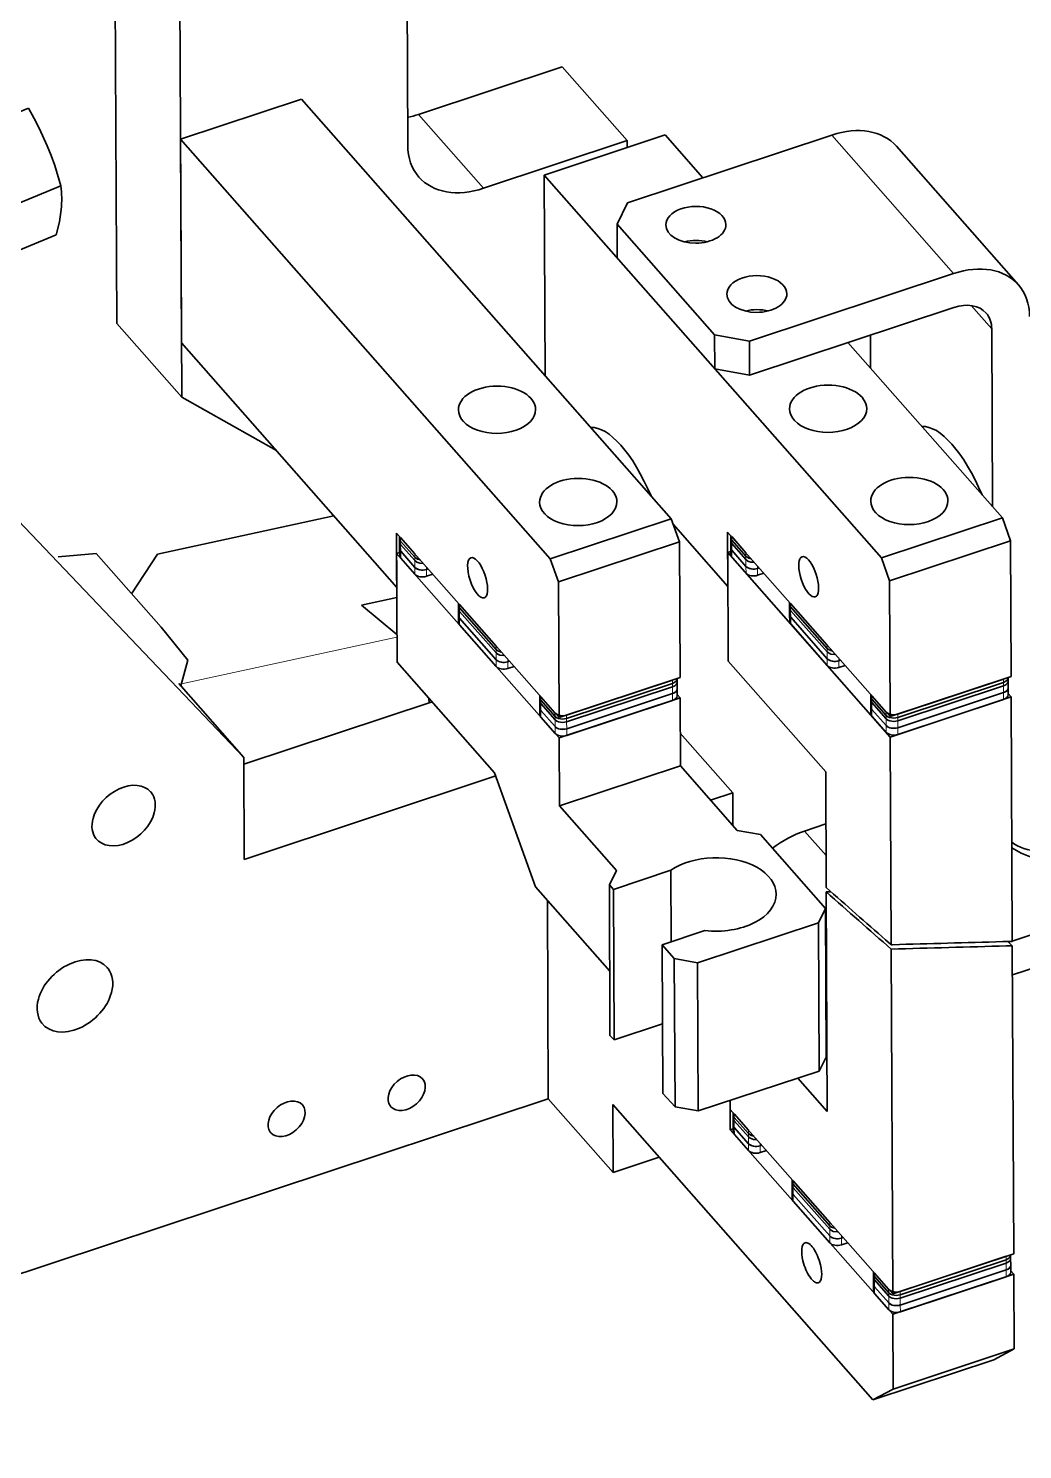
# Model space of a CAD drawing. Header units: millimetres. Extents: x -30157 to 38882, y -29543 to -7215.
# Drawn here: x -28946.09 to -28917.13, y -29416.62 to -29375.24 of the extents above; entities that cross this region are included whole.
import ezdxf

# ---------------------------------------------------------------- set-up
doc = ezdxf.new("R2010")
doc.units = ezdxf.units.MM
doc.header["$LTSCALE"] = 0.5

msp = doc.modelspace()

# ---------------------------------------------------------------- linework, layer by layer
at = {"color": 7, "lineweight": 35}
for p, q in [((-28935.191, -29344.033), (-28935.038, -29378.645)), ((-28941.771, -29352.156), (-28941.622, -29385.977)), ((-28943.516, -29383.827), (-28943.652, -29352.78)), ((-28938.132, -29377.294), (-28927.363, -29389.521)), ((-28941.655, -29378.461), (-28930.886, -29390.689)), ((-28941.655, -29378.461), (-28941.629, -29384.395)), ((-28922.688, -29378.344), (-28928.633, -29380.315)), ((-28917.252, -29382.701), (-28920.803, -29378.67)), ((-28931.065, -29379.507), (-28921.243, -29390.659)), ((-28931.039, -29385.347), (-28931.065, -29379.507)), ((-28919.137, -29382.375), (-28925.083, -29384.346)), ((-28919.133, -29383.364), (-28925.079, -29385.334)), ((-28918.005, -29389.167), (-28918.028, -29383.988)), ((-28941.629, -29384.395), (-28935.357, -29391.516)), ((-28922.216, -29384.386), (-28917.719, -29389.491)), ((-28939.812, -29396.469), (-28946.774, -29389.158)), ((-28942.325, -29390.548), (-28937.191, -29389.434)), ((-28930.63, -29395.309), (-28935.364, -29389.934)), ((-28920.987, -29395.279), (-28925.72, -29389.905)), ((-28935.361, -29390.527), (-28930.628, -29395.902)), ((-28925.718, -29390.498), (-28920.984, -29395.873)), ((-28934.331, -29394.846), (-28939.811, -29396.663)), ((-28917.46, -29394.705), (-28917.429, -29401.825)), ((-28920.984, -29395.873), (-28920.957, -29401.923)), ((-28932.474, -29397.008), (-28939.799, -29399.436)), ((-28911.782, -29399.942), (-28917.429, -29401.814)), ((-28930.972, -29400.628), (-28930.946, -29406.406)), ((-28922.82, -29406.777), (-28922.848, -29400.386)), ((-28911.778, -29400.931), (-28917.425, -29402.803)), ((-28920.912, -29412.092), (-28920.957, -29402.049)), ((-28917.389, -29410.924), (-28917.429, -29401.951)), ((-28961.776, -29416.624), (-28930.946, -29406.406)), ((-28921.488, -29415.177), (-28929.062, -29406.578)), ((-28925.646, -29406.717), (-28920.912, -29412.092)), ((-28925.644, -29407.31), (-28920.91, -29412.684))]:
    msp.add_line(p, q, dxfattribs=at)
at = {"color": 7, "lineweight": 35, "ltscale": 0.440791}
for p, q in [((-28934.721, -29377.743), (-28930.537, -29376.356)), ((-28932.827, -29379.893), (-28928.643, -29378.506))]:
    msp.add_line(p, q, dxfattribs=at)
at = {"color": 7, "lineweight": 35, "ltscale": 0.286477}
msp.add_line((-28928.643, -29378.506), (-28930.537, -29376.356), dxfattribs=at)
at = {"color": 7, "lineweight": 35, "ltscale": 0.371196}
for p, q in [((-28941.655, -29378.461), (-28938.132, -29377.294)), ((-28921.004, -29391.324), (-28917.481, -29390.156)), ((-28930.63, -29395.309), (-28927.107, -29394.141))]:
    msp.add_line(p, q, dxfattribs=at)
at = {"color": 7, "lineweight": 35, "ltscale": 0.196626}
for p, q in [((-28947.906, -29378.306), (-28946.087, -29377.56)), ((-28947.094, -29381.999), (-28945.275, -29381.253))]:
    msp.add_line(p, q, dxfattribs=at)
at = {"color": 7, "lineweight": 13, "ltscale": 0.286477}
msp.add_line((-28932.827, -29379.893), (-28934.721, -29377.743), dxfattribs=at)
at = {"color": 7, "lineweight": 35, "ltscale": 0.371193}
for p, q in [((-28931.065, -29379.507), (-28927.541, -29378.339)), ((-28930.886, -29390.689), (-28927.363, -29389.521)), ((-28921.243, -29390.659), (-28917.719, -29389.491)), ((-28930.648, -29391.353), (-28927.124, -29390.185)), ((-28920.987, -29395.279), (-28917.463, -29394.111)), ((-28927.104, -29394.734), (-28930.628, -29395.902)), ((-28917.46, -29394.705), (-28920.984, -29395.873)), ((-28927.096, -29396.712), (-28930.619, -29397.88)), ((-28923.072, -29401.28), (-28926.595, -29402.448)), ((-28920.912, -29412.092), (-28917.389, -29410.924)), ((-28917.386, -29411.517), (-28920.91, -29412.684)), ((-28920.9, -29414.86), (-28917.377, -29413.692))]:
    msp.add_line(p, q, dxfattribs=at)
at = {"color": 7, "lineweight": 35, "ltscale": 0.019773}
msp.add_line((-28928.643, -29378.506), (-28928.642, -29378.704), dxfattribs=at)
at = {"color": 7, "lineweight": 35, "ltscale": 0.166433}
msp.add_line((-28927.541, -29378.339), (-28926.441, -29379.588), dxfattribs=at)
at = {"color": 7, "lineweight": 13}
for p, q in [((-28919.137, -29382.375), (-28922.688, -29378.344)), ((-28935.351, -29392.963), (-28941.63, -29394.326))]:
    msp.add_line(p, q, dxfattribs=at)
at = {"color": 7, "lineweight": 35, "ltscale": 0.196623}
msp.add_line((-28946.959, -29380.57), (-28945.14, -29379.824), dxfattribs=at)
at = {"color": 7, "lineweight": 35, "ltscale": 0.069306}
msp.add_line((-28928.939, -29380.937), (-28928.633, -29380.315), dxfattribs=at)
at = {"color": 7, "lineweight": 35, "ltscale": 0.098893}
for p, q in [((-28928.939, -29380.937), (-28928.935, -29381.926)), ((-28926.099, -29384.161), (-28926.094, -29385.15)), ((-28925.083, -29384.346), (-28925.079, -29385.334))]:
    msp.add_line(p, q, dxfattribs=at)
at = {"color": 7, "lineweight": 35, "ltscale": 0.429722}
msp.add_line((-28926.099, -29384.161), (-28928.939, -29380.937), dxfattribs=at)
at = {"color": 7, "lineweight": 35, "ltscale": 0.42972}
msp.add_line((-28926.094, -29385.15), (-28928.935, -29381.926), dxfattribs=at)
at = {"color": 7, "lineweight": 13, "ltscale": 0.090776}
msp.add_line((-28918.028, -29383.988), (-28918.628, -29383.307), dxfattribs=at)
at = {"color": 7, "lineweight": 35, "ltscale": 0.286479}
for p, q in [((-28941.622, -29385.977), (-28943.516, -29383.827)), ((-28929.053, -29408.555), (-28930.946, -29406.406))]:
    msp.add_line(p, q, dxfattribs=at)
at = {"color": 7, "lineweight": 35, "ltscale": 0.103221}
msp.add_line((-28926.099, -29384.161), (-28925.083, -29384.346), dxfattribs=at)
at = {"color": 7, "lineweight": 35, "ltscale": 0.096821}
msp.add_line((-28921.555, -29385.136), (-28921.559, -29384.168), dxfattribs=at)
at = {"color": 7, "lineweight": 35, "ltscale": 0.103224}
msp.add_line((-28926.094, -29385.15), (-28925.079, -29385.334), dxfattribs=at)
at = {"color": 7, "lineweight": 35, "ltscale": 0.316648}
msp.add_line((-28938.865, -29387.534), (-28941.622, -29385.977), dxfattribs=at)
at = {"color": 7, "lineweight": 35, "ltscale": 0.070579}
for p, q in [((-28927.363, -29389.521), (-28927.124, -29390.185)), ((-28930.648, -29391.353), (-28930.886, -29390.689)), ((-28921.243, -29390.659), (-28921.004, -29391.324))]:
    msp.add_line(p, q, dxfattribs=at)
at = {"color": 7, "lineweight": 35, "ltscale": 0.240992}
msp.add_line((-28925.713, -29391.487), (-28927.306, -29389.678), dxfattribs=at)
at = {"color": 7, "lineweight": 35, "ltscale": 0.07058}
msp.add_line((-28917.719, -29389.491), (-28917.481, -29390.156), dxfattribs=at)
at = {"color": 7, "lineweight": 35, "ltscale": 0.158229}
for p, q in [((-28935.357, -29391.516), (-28935.364, -29389.934)), ((-28925.713, -29391.487), (-28925.72, -29389.905))]:
    msp.add_line(p, q, dxfattribs=at)
at = {"color": 7, "lineweight": 35, "ltscale": 0.006055}
for p, q in [((-28935.275, -29390.095), (-28935.275, -29390.035)), ((-28933.559, -29392.044), (-28933.559, -29391.983)), ((-28931.192, -29394.731), (-28931.192, -29394.67))]:
    msp.add_line(p, q, dxfattribs=at)
at = {"color": 7, "lineweight": 35, "ltscale": 0.009888}
for p, q in [((-28935.274, -29390.194), (-28935.275, -29390.095)), ((-28925.631, -29390.165), (-28925.631, -29390.066)), ((-28933.559, -29392.142), (-28933.559, -29392.044)), ((-28923.915, -29392.113), (-28923.915, -29392.014)), ((-28927.195, -29394.276), (-28927.195, -29394.177)), ((-28931.192, -29394.83), (-28931.192, -29394.731)), ((-28921.548, -29394.801), (-28921.548, -29394.702)), ((-28917.477, -29411.059), (-28917.477, -29410.96))]:
    msp.add_line(p, q, dxfattribs=at)
at = {"color": 7, "lineweight": 35, "ltscale": 0.019779}
for p, q in [((-28935.274, -29390.392), (-28935.274, -29390.194)), ((-28925.63, -29390.363), (-28925.631, -29390.165)), ((-28935.273, -29390.59), (-28935.274, -29390.392)), ((-28925.629, -29390.561), (-28925.63, -29390.363)), ((-28933.558, -29392.34), (-28933.559, -29392.142)), ((-28933.557, -29392.538), (-28933.558, -29392.34)), ((-28923.914, -29392.311), (-28923.915, -29392.113)), ((-28923.913, -29392.509), (-28923.914, -29392.311)), ((-28927.194, -29394.474), (-28927.195, -29394.276)), ((-28917.55, -29394.445), (-28917.551, -29394.247)), ((-28917.549, -29394.642), (-28917.55, -29394.445)), ((-28931.191, -29395.028), (-28931.192, -29394.83)), ((-28927.193, -29394.672), (-28927.194, -29394.474)), ((-28921.547, -29394.998), (-28921.548, -29394.801)), ((-28931.19, -29395.225), (-28931.191, -29395.028)), ((-28921.546, -29395.196), (-28921.547, -29394.998)), ((-28925.556, -29407.174), (-28925.557, -29406.977)), ((-28925.555, -29407.372), (-28925.556, -29407.174)), ((-28923.84, -29409.123), (-28923.841, -29408.925)), ((-28923.839, -29409.32), (-28923.84, -29409.123)), ((-28917.476, -29411.256), (-28917.477, -29411.059)), ((-28917.475, -29411.454), (-28917.476, -29411.256)), ((-28921.473, -29411.81), (-28921.474, -29411.612)), ((-28921.472, -29412.008), (-28921.473, -29411.81))]:
    msp.add_line(p, q, dxfattribs=at)
at = {"color": 7, "lineweight": 35, "ltscale": 0.062666}
for p, q in [((-28935.246, -29390.068), (-28934.831, -29390.539)), ((-28934.831, -29390.638), (-28935.245, -29390.167)), ((-28934.831, -29390.638), (-28935.245, -29390.167)), ((-28925.187, -29390.707), (-28925.601, -29390.237)), ((-28925.187, -29390.707), (-28925.601, -29390.237)), ((-28935.244, -29390.464), (-28934.83, -29390.934)), ((-28934.83, -29390.934), (-28935.244, -29390.464)), ((-28935.243, -29390.662), (-28934.829, -29391.132)), ((-28925.599, -29390.632), (-28925.185, -29391.103)), ((-28930.748, -29395.273), (-28931.162, -29394.803)), ((-28930.748, -29395.273), (-28931.162, -29394.803)), ((-28921.519, -29394.675), (-28921.105, -29395.145)), ((-28930.748, -29395.372), (-28931.162, -29394.902)), ((-28930.748, -29395.372), (-28931.162, -29394.902)), ((-28921.517, -29395.07), (-28921.103, -29395.541)), ((-28921.103, -29395.541), (-28921.517, -29395.07)), ((-28931.16, -29395.297), (-28930.746, -29395.768)), ((-28925.113, -29407.519), (-28925.527, -29407.048)), ((-28925.113, -29407.519), (-28925.527, -29407.048)), ((-28925.525, -29407.444), (-28925.111, -29407.914)), ((-28921.445, -29411.486), (-28921.031, -29411.957)), ((-28921.03, -29412.056), (-28921.445, -29411.585)), ((-28921.03, -29412.056), (-28921.445, -29411.585)), ((-28921.443, -29411.882), (-28921.029, -29412.352)), ((-28921.029, -29412.352), (-28921.443, -29411.882))]:
    msp.add_line(p, q, dxfattribs=at)
at = {"color": 7, "lineweight": 13, "ltscale": 0.009888}
for p, q in [((-28935.245, -29390.167), (-28935.246, -29390.068)), ((-28925.601, -29390.138), (-28925.602, -29390.039)), ((-28934.831, -29390.638), (-28934.831, -29390.539)), ((-28925.187, -29390.707), (-28925.187, -29390.608)), ((-28933.529, -29392.116), (-28933.53, -29392.017)), ((-28923.885, -29392.086), (-28923.886, -29391.987)), ((-28922.82, -29393.296), (-28922.821, -29393.197)), ((-28932.464, -29393.325), (-28932.465, -29393.226)), ((-28927.326, -29394.412), (-28927.327, -29394.313)), ((-28917.682, -29394.382), (-28917.683, -29394.283)), ((-28931.162, -29394.803), (-28931.163, -29394.704)), ((-28921.519, -29394.774), (-28921.519, -29394.675)), ((-28930.748, -29395.273), (-28930.749, -29395.174)), ((-28921.104, -29395.244), (-28921.105, -29395.145)), ((-28930.409, -29395.433), (-28930.41, -29395.335)), ((-28920.765, -29395.404), (-28920.766, -29395.305)), ((-28925.527, -29407.048), (-28925.527, -29406.95)), ((-28925.113, -29407.42), (-28925.114, -29407.321)), ((-28925.113, -29407.519), (-28925.113, -29407.42)), ((-28923.811, -29408.997), (-28923.811, -29408.898)), ((-28922.746, -29410.206), (-28922.746, -29410.107)), ((-28917.608, -29411.194), (-28917.609, -29411.095)), ((-28921.444, -29411.684), (-28921.445, -29411.585)), ((-28921.03, -29412.154), (-28921.03, -29412.056)), ((-28920.691, -29412.216), (-28920.692, -29412.117))]:
    msp.add_line(p, q, dxfattribs=at)
at = {"color": 7, "lineweight": 13, "ltscale": 0.009891}
for p, q in [((-28935.245, -29390.266), (-28935.245, -29390.167)), ((-28925.601, -29390.237), (-28925.601, -29390.138)), ((-28934.831, -29390.736), (-28934.831, -29390.638)), ((-28925.187, -29390.608), (-28925.188, -29390.509)), ((-28933.529, -29392.214), (-28933.529, -29392.116)), ((-28923.885, -29392.185), (-28923.885, -29392.086)), ((-28932.464, -29393.424), (-28932.464, -29393.325)), ((-28922.82, -29393.394), (-28922.82, -29393.296)), ((-28927.327, -29394.313), (-28927.327, -29394.214)), ((-28917.683, -29394.283), (-28917.683, -29394.185)), ((-28931.162, -29394.902), (-28931.162, -29394.803)), ((-28921.518, -29394.873), (-28921.519, -29394.774)), ((-28930.41, -29395.335), (-28930.41, -29395.236)), ((-28921.104, -29395.343), (-28921.104, -29395.244)), ((-28920.766, -29395.305), (-28920.766, -29395.206)), ((-28930.748, -29395.372), (-28930.748, -29395.273)), ((-28925.527, -29406.95), (-28925.528, -29406.851)), ((-28923.811, -29408.898), (-28923.812, -29408.799)), ((-28922.746, -29410.107), (-28922.747, -29410.008)), ((-28917.609, -29411.095), (-28917.609, -29410.996)), ((-28921.445, -29411.585), (-28921.445, -29411.486)), ((-28921.03, -29412.056), (-28921.031, -29411.957)), ((-28920.692, -29412.117), (-28920.692, -29412.018))]:
    msp.add_line(p, q, dxfattribs=at)
at = {"color": 7, "lineweight": 13, "ltscale": 0.019779}
for p, q in [((-28935.244, -29390.464), (-28935.245, -29390.266)), ((-28925.6, -29390.435), (-28925.601, -29390.237)), ((-28935.243, -29390.662), (-28935.244, -29390.464)), ((-28925.599, -29390.632), (-28925.6, -29390.435)), ((-28925.186, -29390.905), (-28925.187, -29390.707)), ((-28934.83, -29390.934), (-28934.831, -29390.736)), ((-28934.829, -29391.132), (-28934.83, -29390.934)), ((-28934.49, -29391.193), (-28934.491, -29390.996)), ((-28925.185, -29391.103), (-28925.186, -29390.905)), ((-28924.847, -29391.164), (-28924.847, -29390.966)), ((-28933.528, -29392.412), (-28933.529, -29392.214)), ((-28923.884, -29392.383), (-28923.885, -29392.185)), ((-28933.527, -29392.61), (-28933.528, -29392.412)), ((-28923.883, -29392.581), (-28923.884, -29392.383)), ((-28932.463, -29393.622), (-28932.464, -29393.424)), ((-28922.819, -29393.592), (-28922.82, -29393.394)), ((-28922.818, -29393.79), (-28922.819, -29393.592)), ((-28932.462, -29393.819), (-28932.463, -29393.622)), ((-28932.123, -29393.881), (-28932.124, -29393.683)), ((-28922.48, -29393.851), (-28922.481, -29393.654)), ((-28927.325, -29394.609), (-28927.326, -29394.412)), ((-28917.682, -29394.58), (-28917.682, -29394.382)), ((-28927.325, -29394.807), (-28927.325, -29394.609)), ((-28917.681, -29394.778), (-28917.682, -29394.58)), ((-28931.161, -29395.1), (-28931.162, -29394.902)), ((-28931.16, -29395.297), (-28931.161, -29395.1)), ((-28921.517, -29395.07), (-28921.518, -29394.873)), ((-28921.516, -29395.268), (-28921.517, -29395.07)), ((-28930.747, -29395.57), (-28930.748, -29395.372)), ((-28930.746, -29395.768), (-28930.747, -29395.57)), ((-28930.408, -29395.631), (-28930.409, -29395.433)), ((-28930.408, -29395.829), (-28930.408, -29395.631)), ((-28921.103, -29395.541), (-28921.104, -29395.343)), ((-28921.102, -29395.738), (-28921.103, -29395.541)), ((-28920.765, -29395.602), (-28920.765, -29395.404)), ((-28920.764, -29395.8), (-28920.765, -29395.602)), ((-28925.526, -29407.246), (-28925.527, -29407.048)), ((-28925.525, -29407.444), (-28925.526, -29407.246)), ((-28925.112, -29407.717), (-28925.113, -29407.519)), ((-28925.111, -29407.914), (-28925.112, -29407.717)), ((-28924.772, -29407.976), (-28924.773, -29407.778)), ((-28923.81, -29409.195), (-28923.811, -29408.997)), ((-28923.809, -29409.392), (-28923.81, -29409.195)), ((-28922.745, -29410.404), (-28922.746, -29410.206)), ((-28922.744, -29410.602), (-28922.745, -29410.404)), ((-28922.406, -29410.663), (-28922.407, -29410.465)), ((-28917.608, -29411.392), (-28917.608, -29411.194)), ((-28917.607, -29411.589), (-28917.608, -29411.392)), ((-28921.443, -29411.882), (-28921.444, -29411.684)), ((-28921.442, -29412.08), (-28921.443, -29411.882)), ((-28921.029, -29412.352), (-28921.03, -29412.154)), ((-28920.691, -29412.414), (-28920.691, -29412.216)), ((-28921.028, -29412.55), (-28921.029, -29412.352)), ((-28920.69, -29412.611), (-28920.691, -29412.414))]:
    msp.add_line(p, q, dxfattribs=at)
at = {"color": 7, "lineweight": 35, "ltscale": 0.062668}
for p, q in [((-28934.831, -29390.736), (-28935.245, -29390.266)), ((-28934.831, -29390.736), (-28935.245, -29390.266)), ((-28925.602, -29390.039), (-28925.188, -29390.509)), ((-28925.6, -29390.435), (-28925.186, -29390.905)), ((-28925.186, -29390.905), (-28925.6, -29390.435)), ((-28931.163, -29394.704), (-28930.749, -29395.174)), ((-28921.104, -29395.244), (-28921.519, -29394.774)), ((-28921.104, -29395.244), (-28921.519, -29394.774)), ((-28931.161, -29395.1), (-28930.747, -29395.57)), ((-28930.747, -29395.57), (-28931.161, -29395.1)), ((-28921.104, -29395.343), (-28921.518, -29394.873)), ((-28921.104, -29395.343), (-28921.518, -29394.873)), ((-28921.516, -29395.268), (-28921.102, -29395.738)), ((-28925.113, -29407.42), (-28925.527, -29406.95)), ((-28925.113, -29407.42), (-28925.527, -29406.95)), ((-28925.526, -29407.246), (-28925.112, -29407.717)), ((-28925.112, -29407.717), (-28925.526, -29407.246)), ((-28921.03, -29412.154), (-28921.444, -29411.684)), ((-28921.03, -29412.154), (-28921.444, -29411.684)), ((-28921.442, -29412.08), (-28921.028, -29412.55))]:
    msp.add_line(p, q, dxfattribs=at)
at = {"color": 7, "lineweight": 35, "ltscale": 0.39557}
for p, q in [((-28927.124, -29390.185), (-28927.107, -29394.141)), ((-28917.481, -29390.156), (-28917.463, -29394.111)), ((-28930.648, -29391.353), (-28930.63, -29395.309)), ((-28921.004, -29391.324), (-28920.987, -29395.279))]:
    msp.add_line(p, q, dxfattribs=at)
at = {"color": 7, "lineweight": 35, "ltscale": 0.006049}
for p, q in [((-28925.631, -29390.066), (-28925.631, -29390.006)), ((-28923.915, -29392.014), (-28923.915, -29391.954)), ((-28921.548, -29394.702), (-28921.549, -29394.641)), ((-28923.841, -29408.826), (-28923.841, -29408.765)), ((-28921.474, -29411.513), (-28921.475, -29411.453))]:
    msp.add_line(p, q, dxfattribs=at)
at = {"color": 7, "lineweight": 35, "ltscale": 0.062669}
for p, q in [((-28925.187, -29390.608), (-28925.601, -29390.138)), ((-28925.187, -29390.608), (-28925.601, -29390.138)), ((-28925.528, -29406.851), (-28925.114, -29407.321))]:
    msp.add_line(p, q, dxfattribs=at)
at = {"color": 7, "lineweight": 35, "ltscale": 0.11111}
msp.add_line((-28944.116, -29390.527), (-28945.223, -29390.625), dxfattribs=at)
at = {"color": 7, "lineweight": 35, "ltscale": 0.286534}
msp.add_line((-28942.223, -29392.678), (-28944.116, -29390.527), dxfattribs=at)
at = {"color": 7, "lineweight": 35, "ltscale": 0.137864}
msp.add_line((-28942.325, -29390.548), (-28943.085, -29391.699), dxfattribs=at)
at = {"color": 7, "lineweight": 35, "ltscale": 0.009282}
msp.add_line((-28935.273, -29390.498), (-28935.361, -29390.527), dxfattribs=at)
at = {"color": 7, "lineweight": 35, "ltscale": 0.316458}
for p, q in [((-28935.347, -29393.692), (-28935.361, -29390.527)), ((-28925.704, -29393.663), (-28925.718, -29390.498))]:
    msp.add_line(p, q, dxfattribs=at)
at = {"color": 7, "lineweight": 35, "ltscale": 0.009288}
msp.add_line((-28925.629, -29390.469), (-28925.718, -29390.498), dxfattribs=at)
at = {"color": 7, "lineweight": 13, "ltscale": 0.007092}
for p, q in [((-28934.491, -29390.996), (-28934.491, -29390.925)), ((-28924.847, -29390.966), (-28924.848, -29390.895)), ((-28932.124, -29393.683), (-28932.125, -29393.612)), ((-28922.481, -29393.654), (-28922.481, -29393.583)), ((-28924.773, -29407.778), (-28924.774, -29407.707)), ((-28922.407, -29410.465), (-28922.407, -29410.394))]:
    msp.add_line(p, q, dxfattribs=at)
at = {"color": 7, "lineweight": 35, "ltscale": 0.005067}
for p, q in [((-28934.491, -29390.996), (-28934.443, -29390.98)), ((-28934.443, -29390.98), (-28934.491, -29390.996)), ((-28924.847, -29390.966), (-28924.799, -29390.95)), ((-28924.799, -29390.95), (-28924.847, -29390.966)), ((-28932.124, -29393.683), (-28932.076, -29393.667)), ((-28932.076, -29393.667), (-28932.124, -29393.683)), ((-28922.481, -29393.654), (-28922.432, -29393.638)), ((-28922.432, -29393.638), (-28922.481, -29393.654)), ((-28922.407, -29410.465), (-28922.358, -29410.449)), ((-28922.358, -29410.449), (-28922.407, -29410.465))]:
    msp.add_line(p, q, dxfattribs=at)
at = {"color": 7, "lineweight": 35, "ltscale": 0.019201}
msp.add_line((-28934.49, -29391.193), (-28934.308, -29391.133), dxfattribs=at)
at = {"color": 7, "lineweight": 35, "ltscale": 0.019203}
for p, q in [((-28924.847, -29391.164), (-28924.664, -29391.104)), ((-28922.406, -29410.663), (-28922.223, -29410.603))]:
    msp.add_line(p, q, dxfattribs=at)
at = {"color": 7, "lineweight": 35, "ltscale": 0.105012}
msp.add_line((-28936.382, -29392.036), (-28935.356, -29391.814), dxfattribs=at)
at = {"color": 7, "lineweight": 35, "ltscale": 0.133678}
msp.add_line((-28936.382, -29392.036), (-28935.351, -29392.887), dxfattribs=at)
at = {"color": 7, "lineweight": 35, "ltscale": 0.161144}
for p, q in [((-28933.53, -29392.017), (-28932.465, -29393.226)), ((-28932.464, -29393.325), (-28933.529, -29392.116)), ((-28932.464, -29393.325), (-28933.529, -29392.116)), ((-28932.464, -29393.424), (-28933.529, -29392.214)), ((-28932.464, -29393.424), (-28933.529, -29392.214)), ((-28923.886, -29391.987), (-28922.821, -29393.197)), ((-28922.82, -29393.296), (-28923.885, -29392.086)), ((-28922.82, -29393.296), (-28923.885, -29392.086)), ((-28933.528, -29392.412), (-28932.463, -29393.622)), ((-28932.463, -29393.622), (-28933.528, -29392.412)), ((-28933.527, -29392.61), (-28932.462, -29393.819)), ((-28923.884, -29392.383), (-28922.819, -29393.592)), ((-28922.819, -29393.592), (-28923.884, -29392.383)), ((-28922.746, -29410.107), (-28923.811, -29408.898)), ((-28922.746, -29410.107), (-28923.811, -29408.898)), ((-28922.746, -29410.206), (-28923.811, -29408.997)), ((-28922.746, -29410.206), (-28923.811, -29408.997)), ((-28923.81, -29409.195), (-28922.745, -29410.404)), ((-28922.745, -29410.404), (-28923.81, -29409.195)), ((-28923.809, -29409.392), (-28922.744, -29410.602))]:
    msp.add_line(p, q, dxfattribs=at)
at = {"color": 7, "lineweight": 35, "ltscale": 0.161146}
for p, q in [((-28922.82, -29393.394), (-28923.885, -29392.185)), ((-28922.82, -29393.394), (-28923.885, -29392.185)), ((-28923.883, -29392.581), (-28922.818, -29393.79)), ((-28923.812, -29408.799), (-28922.747, -29410.008))]:
    msp.add_line(p, q, dxfattribs=at)
at = {"color": 7, "lineweight": 35, "ltscale": 0.123391}
msp.add_line((-28942.223, -29392.678), (-28941.443, -29393.634), dxfattribs=at)
at = {"color": 7, "lineweight": 35, "ltscale": 0.077884}
msp.add_line((-28941.443, -29393.634), (-28941.646, -29394.386), dxfattribs=at)
at = {"color": 7, "lineweight": 35, "ltscale": 0.429718}
msp.add_line((-28932.507, -29396.917), (-28935.347, -29393.692), dxfattribs=at)
at = {"color": 7, "lineweight": 35, "ltscale": 0.019204}
for p, q in [((-28932.123, -29393.881), (-28931.941, -29393.82)), ((-28922.48, -29393.851), (-28922.297, -29393.791)), ((-28924.772, -29407.976), (-28924.59, -29407.915))]:
    msp.add_line(p, q, dxfattribs=at)
at = {"color": 7, "lineweight": 35, "ltscale": 0.429719}
msp.add_line((-28922.863, -29396.887), (-28925.704, -29393.663), dxfattribs=at)
at = {"color": 7, "lineweight": 35, "ltscale": 0.286481}
for p, q in [((-28941.705, -29394.319), (-28939.812, -29396.469)), ((-28922.868, -29400.866), (-28924.762, -29398.716))]:
    msp.add_line(p, q, dxfattribs=at)
at = {"color": 7, "lineweight": 35, "ltscale": 0.324797}
for p, q in [((-28930.41, -29395.236), (-28927.327, -29394.214)), ((-28930.408, -29395.631), (-28927.325, -29394.609)), ((-28927.325, -29394.609), (-28930.408, -29395.631))]:
    msp.add_line(p, q, dxfattribs=at)
at = {"color": 7, "lineweight": 35, "ltscale": 0.324794}
for p, q in [((-28927.327, -29394.313), (-28930.41, -29395.335)), ((-28927.327, -29394.313), (-28930.41, -29395.335)), ((-28927.326, -29394.412), (-28930.409, -29395.433)), ((-28927.326, -29394.412), (-28930.409, -29395.433)), ((-28920.766, -29395.206), (-28917.683, -29394.185)), ((-28917.683, -29394.283), (-28920.766, -29395.305)), ((-28917.683, -29394.283), (-28920.766, -29395.305)), ((-28917.682, -29394.382), (-28920.765, -29395.404)), ((-28917.682, -29394.382), (-28920.765, -29395.404)), ((-28930.408, -29395.829), (-28927.325, -29394.807)), ((-28920.765, -29395.602), (-28917.682, -29394.58)), ((-28917.682, -29394.58), (-28920.765, -29395.602)), ((-28920.764, -29395.8), (-28917.681, -29394.778)), ((-28920.692, -29412.018), (-28917.609, -29410.996)), ((-28917.609, -29411.095), (-28920.692, -29412.117)), ((-28917.609, -29411.095), (-28920.692, -29412.117)), ((-28920.691, -29412.414), (-28917.608, -29411.392)), ((-28917.608, -29411.392), (-28920.691, -29412.414)), ((-28920.69, -29412.611), (-28917.607, -29411.589))]:
    msp.add_line(p, q, dxfattribs=at)
at = {"color": 7, "lineweight": 35, "ltscale": 0.000732422}
msp.add_line((-28927.195, -29394.177), (-28927.195, -29394.17), dxfattribs=at)
at = {"color": 7, "lineweight": 35, "ltscale": 0.000738532}
msp.add_line((-28917.551, -29394.148), (-28917.551, -29394.141), dxfattribs=at)
at = {"color": 7, "lineweight": 35, "ltscale": 0.009891}
for p, q in [((-28917.551, -29394.247), (-28917.551, -29394.148)), ((-28925.557, -29406.977), (-28925.557, -29406.878)), ((-28923.841, -29408.925), (-28923.841, -29408.826)), ((-28921.474, -29411.612), (-28921.474, -29411.513))]:
    msp.add_line(p, q, dxfattribs=at)
at = {"color": 7, "lineweight": 35, "ltscale": 0.013428}
for p, q in [((-28927.193, -29394.633), (-28927.104, -29394.734)), ((-28917.549, -29394.604), (-28917.46, -29394.705)), ((-28917.386, -29411.517), (-28917.475, -29411.416))]:
    msp.add_line(p, q, dxfattribs=at)
at = {"color": 7, "lineweight": 35, "ltscale": 0.197786}
for p, q in [((-28927.096, -29396.712), (-28927.104, -29394.734)), ((-28930.619, -29397.88), (-28930.628, -29395.902))]:
    msp.add_line(p, q, dxfattribs=at)
at = {"color": 7, "lineweight": 35, "ltscale": 0.230993}
msp.add_line((-28927.1, -29395.765), (-28925.573, -29397.498), dxfattribs=at)
at = {"color": 7, "lineweight": 35, "ltscale": 0.296676}
msp.add_line((-28939.812, -29396.469), (-28939.799, -29399.436), dxfattribs=at)
at = {"color": 7, "lineweight": 35, "ltscale": 0.352893}
msp.add_line((-28931.315, -29400.238), (-28932.507, -29396.917), dxfattribs=at)
at = {"color": 7, "lineweight": 35, "ltscale": 0.25067}
for p, q in [((-28927.096, -29396.712), (-28925.439, -29398.593)), ((-28930.619, -29397.88), (-28928.962, -29399.761))]:
    msp.add_line(p, q, dxfattribs=at)
at = {"color": 7, "lineweight": 35, "ltscale": 0.337259}
msp.add_line((-28922.849, -29400.26), (-28922.863, -29396.887), dxfattribs=at)
at = {"color": 7, "lineweight": 35, "ltscale": 0.067673}
msp.add_line((-28925.573, -29397.498), (-28926.215, -29397.711), dxfattribs=at)
at = {"color": 7, "lineweight": 35, "ltscale": 0.094703}
msp.add_line((-28925.569, -29398.445), (-28925.573, -29397.498), dxfattribs=at)
at = {"color": 7, "lineweight": 35, "ltscale": 0.065706}
msp.add_line((-28922.857, -29398.405), (-28923.48, -29398.612), dxfattribs=at)
at = {"color": 7, "lineweight": 35, "ltscale": 3.8602e-05}
msp.add_line((-28944.12, -29398.827), (-28944.12, -29398.827), dxfattribs=at)
msp.add_line((-28944.12, -29398.827), (-28944.12, -29398.827), dxfattribs=at)
at = {"color": 7, "lineweight": 35, "ltscale": 0.068813}
for p, q in [((-28924.762, -29398.716), (-28925.439, -29398.593)), ((-28927.273, -29402.326), (-28926.595, -29402.448))]:
    msp.add_line(p, q, dxfattribs=at)
at = {"color": 7, "lineweight": 13, "ltscale": 0.094979}
msp.add_line((-28922.853, -29399.325), (-28923.48, -29398.612), dxfattribs=at)
at = {"color": 7, "lineweight": 35, "ltscale": 0.046206}
for p, q in [((-28928.962, -29399.761), (-28929.166, -29400.176)), ((-28922.868, -29400.866), (-28923.072, -29401.28))]:
    msp.add_line(p, q, dxfattribs=at)
at = {"color": 7, "lineweight": 35, "ltscale": 0.176656}
msp.add_line((-28929.048, -29400.31), (-28927.371, -29399.754), dxfattribs=at)
at = {"color": 7, "lineweight": 35, "ltscale": 0.208007}
msp.add_line((-28927.362, -29401.834), (-28927.371, -29399.754), dxfattribs=at)
at = {"color": 7, "lineweight": 35, "ltscale": 0.32684}
msp.add_line((-28929.155, -29402.691), (-28931.315, -29400.238), dxfattribs=at)
at = {"color": 7, "lineweight": 35, "ltscale": 0.017906}
msp.add_line((-28929.048, -29400.31), (-28929.166, -29400.176), dxfattribs=at)
at = {"color": 7, "lineweight": 35, "ltscale": 0.438597}
msp.add_line((-28929.166, -29400.176), (-28929.147, -29404.562), dxfattribs=at)
at = {"color": 7, "lineweight": 35, "ltscale": 0.438154}
msp.add_line((-28929.048, -29400.31), (-28929.028, -29404.692), dxfattribs=at)
at = {"color": 7, "lineweight": 35, "ltscale": 0.013489}
msp.add_line((-28922.848, -29400.386), (-28922.713, -29400.379), dxfattribs=at)
at = {"color": 7, "lineweight": 35, "ltscale": 0.433006}
msp.add_line((-28922.868, -29400.866), (-28922.849, -29405.196), dxfattribs=at)
at = {"color": 7, "lineweight": 35, "ltscale": 0.431977}
msp.add_line((-28923.072, -29401.28), (-28923.053, -29405.6), dxfattribs=at)
at = {"color": 7, "lineweight": 35, "ltscale": 0.131096}
msp.add_line((-28926.383, -29401.51), (-28927.628, -29401.922), dxfattribs=at)
at = {"color": 7, "lineweight": 35, "ltscale": 0.018707}
msp.add_line((-28921.121, -29401.779), (-28920.981, -29401.902), dxfattribs=at)
at = {"color": 7, "lineweight": 35, "ltscale": 0.02801}
msp.add_line((-28917.709, -29401.832), (-28917.429, -29401.825), dxfattribs=at)
at = {"color": 7, "lineweight": 35, "ltscale": 0.016633}
msp.add_line((-28917.44, -29401.94), (-28917.562, -29401.828), dxfattribs=at)
at = {"color": 7, "lineweight": 35, "ltscale": 0.007877}
msp.add_line((-28917.463, -29401.825), (-28917.538, -29401.85), dxfattribs=at)
at = {"color": 7, "lineweight": 35, "ltscale": 0.432866}
msp.add_line((-28927.628, -29401.922), (-28927.608, -29406.251), dxfattribs=at)
at = {"color": 7, "lineweight": 35, "ltscale": 0.053715}
msp.add_line((-28927.273, -29402.326), (-28927.628, -29401.922), dxfattribs=at)
at = {"color": 7, "lineweight": 35, "ltscale": 0.00313}
msp.add_line((-28920.981, -29401.902), (-28920.957, -29401.923), dxfattribs=at)
at = {"color": 7, "lineweight": 35, "ltscale": 0.003797}
msp.add_line((-28920.919, -29401.921), (-28920.957, -29401.923), dxfattribs=at)
at = {"color": 7, "lineweight": 13, "ltscale": 0.016643}
msp.add_line((-28917.605, -29401.955), (-28917.44, -29401.94), dxfattribs=at)
at = {"color": 7, "lineweight": 35, "ltscale": 0.017686}
msp.add_line((-28917.605, -29401.955), (-28917.429, -29401.951), dxfattribs=at)
at = {"color": 7, "lineweight": 35, "ltscale": 0.001509}
msp.add_line((-28917.44, -29401.94), (-28917.429, -29401.951), dxfattribs=at)
at = {"color": 7, "lineweight": 35, "ltscale": 0.431547}
msp.add_line((-28927.273, -29402.326), (-28927.253, -29406.641), dxfattribs=at)
at = {"color": 7, "lineweight": 35, "ltscale": 0.430809}
msp.add_line((-28926.595, -29402.448), (-28926.576, -29406.756), dxfattribs=at)
at = {"color": 7, "lineweight": 35, "ltscale": 0.002341}
msp.add_line((-28922.838, -29402.617), (-28922.86, -29402.625), dxfattribs=at)
at = {"color": 7, "lineweight": 35, "ltscale": 0.002234}
msp.add_line((-28922.856, -29403.63), (-28922.834, -29403.628), dxfattribs=at)
at = {"color": 7, "lineweight": 35, "ltscale": 4.44343e-05}
msp.add_line((-28945.695, -29404.206), (-28945.695, -29404.206), dxfattribs=at)
msp.add_line((-28945.695, -29404.206), (-28945.695, -29404.206), dxfattribs=at)
at = {"color": 7, "lineweight": 35, "ltscale": 0.148496}
msp.add_line((-28927.617, -29404.229), (-28929.028, -29404.692), dxfattribs=at)
at = {"color": 7, "lineweight": 35, "ltscale": 0.017574}
msp.add_line((-28929.028, -29404.692), (-28929.147, -29404.562), dxfattribs=at)
at = {"color": 7, "lineweight": 35, "ltscale": 0.045287}
msp.add_line((-28923.053, -29405.6), (-28922.849, -29405.196), dxfattribs=at)
at = {"color": 7, "lineweight": 35, "ltscale": 0.002233}
msp.add_line((-28922.828, -29404.997), (-28922.85, -29404.996), dxfattribs=at)
at = {"color": 7, "lineweight": 35, "ltscale": 0.370832}
msp.add_line((-28926.576, -29406.756), (-28923.053, -29405.6), dxfattribs=at)
at = {"color": 7, "lineweight": 35, "ltscale": 0.129599}
msp.add_line((-28922.82, -29406.777), (-28923.676, -29405.805), dxfattribs=at)
at = {"color": 7, "lineweight": 35, "ltscale": 0.052728}
msp.add_line((-28927.253, -29406.641), (-28927.608, -29406.251), dxfattribs=at)
at = {"color": 7, "lineweight": 35, "ltscale": 0.197783}
msp.add_line((-28929.053, -29408.555), (-28929.062, -29406.578), dxfattribs=at)
at = {"color": 7, "lineweight": 35, "ltscale": 0.068682}
msp.add_line((-28926.576, -29406.756), (-28927.253, -29406.641), dxfattribs=at)
at = {"color": 7, "lineweight": 35, "ltscale": 0.085825}
msp.add_line((-28925.644, -29407.31), (-28925.647, -29406.451), dxfattribs=at)
at = {"color": 7, "lineweight": 35, "ltscale": 0.026566}
msp.add_line((-28925.647, -29406.451), (-28925.646, -29406.717), dxfattribs=at)
at = {"color": 7, "lineweight": 35, "ltscale": 0.006027}
msp.add_line((-28925.557, -29406.878), (-28925.557, -29406.817), dxfattribs=at)
at = {"color": 7, "lineweight": 35, "ltscale": 0.009289}
msp.add_line((-28925.555, -29407.28), (-28925.644, -29407.31), dxfattribs=at)
at = {"color": 7, "lineweight": 35, "ltscale": 0.00507}
for p, q in [((-28924.773, -29407.778), (-28924.725, -29407.762)), ((-28924.725, -29407.762), (-28924.773, -29407.778))]:
    msp.add_line(p, q, dxfattribs=at)
at = {"color": 7, "lineweight": 35, "ltscale": 0.141339}
msp.add_line((-28927.711, -29408.111), (-28929.053, -29408.555), dxfattribs=at)
at = {"color": 7, "lineweight": 35, "ltscale": 0.000680549}
msp.add_line((-28917.477, -29410.96), (-28917.477, -29410.953), dxfattribs=at)
at = {"color": 7, "lineweight": 35, "ltscale": 0.324791}
msp.add_line((-28917.608, -29411.194), (-28920.691, -29412.216), dxfattribs=at)
msp.add_line((-28917.608, -29411.194), (-28920.691, -29412.216), dxfattribs=at)
at = {"color": 7, "lineweight": 35, "ltscale": 0.217565}
for p, q in [((-28917.377, -29413.692), (-28917.386, -29411.517)), ((-28920.91, -29412.684), (-28920.9, -29414.86))]:
    msp.add_line(p, q, dxfattribs=at)
at = {"color": 7, "lineweight": 35, "ltscale": 0.066749}
msp.add_line((-28917.377, -29413.692), (-28917.964, -29414.009), dxfattribs=at)
at = {"color": 7, "lineweight": 35, "ltscale": 0.371194}
msp.add_line((-28921.488, -29415.177), (-28917.964, -29414.009), dxfattribs=at)
at = {"color": 7, "lineweight": 35, "ltscale": 0.066751}
msp.add_line((-28920.9, -29414.86), (-28921.488, -29415.177), dxfattribs=at)
at = {"color": 7, "lineweight": 35}
for points in [[(-28946.087, -29377.56), (-28945.917, -29377.865), (-28945.774, -29378.142), (-28945.536, -29378.66)], [(-28945.536, -29378.66), (-28945.424, -29378.943), (-28945.321, -29379.23), (-28945.14, -29379.824)], [(-28945.13, -29380.507), (-28945.184, -29380.87), (-28945.275, -29381.253)], [(-28934.679, -29390.712), (-28934.75, -29390.692), (-28934.81, -29390.658), (-28934.831, -29390.638)], [(-28934.679, -29390.712), (-28934.777, -29390.679), (-28934.831, -29390.638)], [(-28925.035, -29390.683), (-28925.106, -29390.663), (-28925.166, -29390.628), (-28925.187, -29390.608)], [(-28925.035, -29390.683), (-28925.133, -29390.65), (-28925.187, -29390.608)], [(-28924.944, -29390.786), (-28925.043, -29390.78), (-28925.133, -29390.748), (-28925.187, -29390.707)], [(-28924.944, -29390.786), (-28925.043, -29390.78), (-28925.133, -29390.748), (-28925.187, -29390.707)], [(-28934.588, -29390.816), (-28934.687, -29390.809), (-28934.777, -29390.778), (-28934.831, -29390.736)], [(-28934.588, -29390.816), (-28934.687, -29390.809), (-28934.777, -29390.778), (-28934.831, -29390.736)], [(-28934.491, -29390.996), (-28934.585, -29391.013), (-28934.681, -29391.008), (-28934.751, -29390.988), (-28934.81, -29390.953), (-28934.83, -29390.934)], [(-28924.847, -29390.966), (-28924.941, -29390.984), (-28925.038, -29390.979), (-28925.107, -29390.958), (-28925.166, -29390.924), (-28925.186, -29390.905)], [(-28932.312, -29393.399), (-28932.41, -29393.366), (-28932.464, -29393.325)], [(-28932.312, -29393.399), (-28932.41, -29393.366), (-28932.464, -29393.325)], [(-28932.221, -29393.503), (-28932.242, -29393.504), (-28932.36, -29393.486), (-28932.41, -29393.465), (-28932.464, -29393.424)], [(-28932.221, -29393.503), (-28932.242, -29393.504), (-28932.36, -29393.486), (-28932.41, -29393.465), (-28932.464, -29393.424)], [(-28922.668, -29393.37), (-28922.767, -29393.337), (-28922.82, -29393.296)], [(-28922.668, -29393.37), (-28922.767, -29393.337), (-28922.82, -29393.296)], [(-28922.577, -29393.474), (-28922.598, -29393.474), (-28922.716, -29393.457), (-28922.766, -29393.436), (-28922.82, -29393.394)], [(-28922.577, -29393.474), (-28922.598, -29393.474), (-28922.716, -29393.457), (-28922.766, -29393.436), (-28922.82, -29393.394)], [(-28922.481, -29393.654), (-28922.598, -29393.672), (-28922.715, -29393.655), (-28922.765, -29393.634), (-28922.819, -29393.592)], [(-28932.124, -29393.683), (-28932.241, -29393.701), (-28932.359, -29393.684), (-28932.409, -29393.663), (-28932.463, -29393.622)], [(-28927.195, -29394.177), (-28927.202, -29394.214), (-28927.224, -29394.249), (-28927.259, -29394.28), (-28927.327, -29394.313)], [(-28927.195, -29394.177), (-28927.202, -29394.214), (-28927.224, -29394.249), (-28927.259, -29394.28), (-28927.327, -29394.313)], [(-28927.195, -29394.276), (-28927.202, -29394.313), (-28927.223, -29394.348), (-28927.258, -29394.379), (-28927.326, -29394.412)], [(-28927.195, -29394.276), (-28927.202, -29394.313), (-28927.223, -29394.348), (-28927.258, -29394.379), (-28927.326, -29394.412)], [(-28917.551, -29394.148), (-28917.558, -29394.185), (-28917.58, -29394.22), (-28917.615, -29394.25), (-28917.683, -29394.283)], [(-28917.551, -29394.148), (-28917.558, -29394.185), (-28917.58, -29394.22), (-28917.615, -29394.25), (-28917.683, -29394.283)], [(-28917.551, -29394.247), (-28917.558, -29394.284), (-28917.58, -29394.318), (-28917.614, -29394.349), (-28917.682, -29394.382)], [(-28917.551, -29394.247), (-28917.558, -29394.284), (-28917.58, -29394.318), (-28917.614, -29394.349), (-28917.682, -29394.382)], [(-28917.55, -29394.445), (-28917.557, -29394.481), (-28917.579, -29394.516), (-28917.613, -29394.547), (-28917.682, -29394.58)], [(-28927.194, -29394.474), (-28927.201, -29394.511), (-28927.222, -29394.546), (-28927.257, -29394.576), (-28927.325, -29394.609)], [(-28930.41, -29395.236), (-28930.504, -29395.253), (-28930.6, -29395.248), (-28930.67, -29395.228), (-28930.729, -29395.193), (-28930.749, -29395.174)], [(-28920.766, -29395.206), (-28920.86, -29395.224), (-28920.957, -29395.219), (-28921.026, -29395.198), (-28921.085, -29395.164), (-28921.105, -29395.145)], [(-28920.766, -29395.305), (-28920.883, -29395.324), (-28921.001, -29395.307), (-28921.051, -29395.285), (-28921.104, -29395.244)], [(-28920.766, -29395.305), (-28920.883, -29395.324), (-28921.001, -29395.307), (-28921.051, -29395.285), (-28921.104, -29395.244)], [(-28930.41, -29395.335), (-28930.527, -29395.353), (-28930.644, -29395.336), (-28930.694, -29395.315), (-28930.748, -29395.273)], [(-28930.41, -29395.335), (-28930.527, -29395.353), (-28930.644, -29395.336), (-28930.694, -29395.315), (-28930.748, -29395.273)], [(-28930.409, -29395.433), (-28930.526, -29395.452), (-28930.644, -29395.435), (-28930.694, -29395.414), (-28930.748, -29395.372)], [(-28930.409, -29395.433), (-28930.526, -29395.452), (-28930.644, -29395.435), (-28930.694, -29395.414), (-28930.748, -29395.372)], [(-28930.408, -29395.631), (-28930.525, -29395.65), (-28930.643, -29395.633), (-28930.693, -29395.611), (-28930.747, -29395.57)], [(-28920.765, -29395.404), (-28920.883, -29395.423), (-28921, -29395.405), (-28921.05, -29395.384), (-28921.104, -29395.343)], [(-28920.765, -29395.404), (-28920.883, -29395.423), (-28921, -29395.405), (-28921.05, -29395.384), (-28921.104, -29395.343)], [(-28920.765, -29395.602), (-28920.882, -29395.62), (-28920.999, -29395.603), (-28921.049, -29395.582), (-28921.103, -29395.541)], [(-28924.962, -29407.494), (-28925.033, -29407.474), (-28925.092, -29407.44), (-28925.113, -29407.42)], [(-28924.962, -29407.494), (-28925.059, -29407.461), (-28925.113, -29407.42)], [(-28924.87, -29407.598), (-28924.97, -29407.591), (-28925.06, -29407.56), (-28925.113, -29407.519)], [(-28924.87, -29407.598), (-28924.97, -29407.591), (-28925.06, -29407.56), (-28925.113, -29407.519)], [(-28924.773, -29407.778), (-28924.867, -29407.796), (-28924.964, -29407.79), (-28925.033, -29407.77), (-28925.092, -29407.736), (-28925.112, -29407.717)], [(-28922.595, -29410.181), (-28922.693, -29410.149), (-28922.746, -29410.107)], [(-28922.595, -29410.181), (-28922.693, -29410.149), (-28922.746, -29410.107)], [(-28922.504, -29410.285), (-28922.524, -29410.286), (-28922.642, -29410.269), (-28922.692, -29410.248), (-28922.746, -29410.206)], [(-28922.504, -29410.285), (-28922.524, -29410.286), (-28922.642, -29410.269), (-28922.692, -29410.248), (-28922.746, -29410.206)], [(-28922.407, -29410.465), (-28922.524, -29410.484), (-28922.641, -29410.467), (-28922.691, -29410.445), (-28922.745, -29410.404)], [(-28917.477, -29410.96), (-28917.484, -29410.996), (-28917.506, -29411.031), (-28917.541, -29411.062), (-28917.609, -29411.095)], [(-28917.477, -29410.96), (-28917.484, -29410.996), (-28917.506, -29411.031), (-28917.541, -29411.062), (-28917.609, -29411.095)], [(-28917.477, -29411.058), (-28917.484, -29411.095), (-28917.505, -29411.13), (-28917.54, -29411.161), (-28917.608, -29411.194)], [(-28917.477, -29411.058), (-28917.484, -29411.095), (-28917.505, -29411.13), (-28917.54, -29411.161), (-28917.608, -29411.194)], [(-28917.476, -29411.256), (-28917.483, -29411.293), (-28917.505, -29411.328), (-28917.539, -29411.359), (-28917.608, -29411.392)], [(-28920.692, -29412.018), (-28920.786, -29412.036), (-28920.883, -29412.03), (-28920.952, -29412.01), (-28921.011, -29411.976), (-28921.031, -29411.957)], [(-28920.692, -29412.117), (-28920.809, -29412.135), (-28920.927, -29412.118), (-28920.977, -29412.097), (-28921.03, -29412.056)], [(-28920.692, -29412.117), (-28920.809, -29412.135), (-28920.927, -29412.118), (-28920.977, -29412.097), (-28921.03, -29412.056)], [(-28920.691, -29412.216), (-28920.809, -29412.234), (-28920.926, -29412.217), (-28920.976, -29412.196), (-28921.03, -29412.154)], [(-28920.691, -29412.216), (-28920.809, -29412.234), (-28920.926, -29412.217), (-28920.976, -29412.196), (-28921.03, -29412.154)], [(-28920.691, -29412.414), (-28920.808, -29412.432), (-28920.925, -29412.415), (-28920.975, -29412.394), (-28921.029, -29412.352)]]:
    msp.add_lwpolyline(points, dxfattribs=at)
for centre, radius, start, end in [((-28948.303, -29380.213), 3.187, 354.7054, 7.0133), ((-28935.165, -29390.092), 0.11, 181.9882, 223.4282), ((-28935.165, -29390.092), 0.11, 181.9882, 223.4282), ((-28935.165, -29390.19), 0.11, 181.9882, 223.4282), ((-28935.165, -29390.19), 0.11, 181.9882, 223.4282), ((-28925.521, -29390.062), 0.11, 181.9882, 223.4285), ((-28925.521, -29390.062), 0.11, 181.9882, 223.4285), ((-28925.521, -29390.161), 0.11, 181.9882, 223.4285), ((-28925.521, -29390.161), 0.11, 181.9882, 223.4285), ((-28935.164, -29390.388), 0.11, 181.9882, 223.4282), ((-28925.52, -29390.359), 0.11, 181.9882, 223.4285), ((-28933.449, -29392.04), 0.11, 181.9882, 223.4282), ((-28933.449, -29392.04), 0.11, 181.9882, 223.4282), ((-28933.449, -29392.139), 0.11, 181.9882, 223.4282), ((-28933.449, -29392.139), 0.11, 181.9882, 223.4282), ((-28933.448, -29392.337), 0.11, 181.9882, 223.4282), ((-28923.806, -29392.011), 0.11, 181.9882, 223.4285), ((-28923.806, -29392.011), 0.11, 181.9882, 223.4285), ((-28923.805, -29392.11), 0.11, 181.9882, 223.4285), ((-28923.805, -29392.11), 0.11, 181.9882, 223.4285), ((-28923.804, -29392.307), 0.11, 181.9882, 223.4285), ((-28931.082, -29394.727), 0.11, 181.9882, 223.4282), ((-28931.082, -29394.727), 0.11, 181.9882, 223.4282), ((-28931.082, -29394.826), 0.11, 181.9882, 223.4282), ((-28931.082, -29394.826), 0.11, 181.9882, 223.4282), ((-28921.439, -29394.698), 0.11, 181.9882, 223.4285), ((-28921.439, -29394.698), 0.11, 181.9882, 223.4285), ((-28921.438, -29394.797), 0.11, 181.9882, 223.4285), ((-28921.438, -29394.797), 0.11, 181.9882, 223.4285), ((-28931.081, -29395.024), 0.11, 181.9882, 223.4282), ((-28921.437, -29394.995), 0.11, 181.9882, 223.4285), ((-28942.91, -29397.807), 0.51, 37.5, 41.3541), ((-28475.794, -28893.597), 675.696, 228.57641, 228.771453), ((-28494.654, -28915.424), 646.945, 228.557285, 228.780345), ((-28967.002, -27683.899), 1718.64, 271.536483, 271.643546), ((-28967.243, -27683.241), 1719.431, 271.542562, 271.654283), ((-28944.25, -29402.988), 0.609, 37.5, 41.3541), ((-28925.447, -29406.874), 0.11, 181.9882, 223.4285), ((-28925.447, -29406.874), 0.11, 181.9882, 223.4285), ((-28925.447, -29406.973), 0.11, 181.9882, 223.4285), ((-28925.447, -29406.973), 0.11, 181.9882, 223.4285), ((-28925.446, -29407.171), 0.11, 181.9882, 223.4285), ((-28923.731, -29408.822), 0.11, 181.9882, 223.4285), ((-28923.731, -29408.822), 0.11, 181.9882, 223.4285), ((-28923.731, -29408.921), 0.11, 181.9882, 223.4285), ((-28923.731, -29408.921), 0.11, 181.9882, 223.4285), ((-28923.73, -29409.119), 0.11, 181.9882, 223.4285), ((-28921.365, -29411.51), 0.11, 181.9882, 223.4285), ((-28921.365, -29411.51), 0.11, 181.9882, 223.4285), ((-28921.364, -29411.608), 0.11, 181.9882, 223.4285), ((-28921.364, -29411.608), 0.11, 181.9882, 223.4285), ((-28921.363, -29411.806), 0.11, 181.9882, 223.4285)]:
    msp.add_arc(centre, radius, start, end, dxfattribs=at)
for centre, major_axis, ratio, start_param, end_param in [((-28934.73, -29375.765), (-1.876, -1.652), 0.697898, 0.877371, 1.023621), ((-28922.679, -29380.322), (1.876, 1.652), 0.697896, 6.283064, 7.306803), ((-28932.836, -29377.915), (-1.876, -1.652), 0.697898, 5.73601, 6.283064), ((-28932.836, -29377.915), (-1.876, -1.652), 0.697898, 6.283064, 7.306807), ((-28926.645, -29380.957), (0.875, 0.004), 0.611631, 0.000053, 3.141646), ((-28926.645, -29380.957), (0.875, 0.004), 0.611631, 3.141646, 4.702806), ((-28926.645, -29380.957), (0.875, 0.004), 0.611631, 4.702806, 6.283238), ((-28926.64, -29381.946), (0.875, 0.004), 0.611631, 1.178019, 1.963627), ((-28924.87, -29382.973), (0.875, 0.004), 0.611631, 0.000053, 3.141646), ((-28919.129, -29384.353), (1.876, 1.652), 0.697896, 6.283064, 7.306803), ((-28919.129, -29384.353), (1.876, 1.652), 0.697896, 5.736007, 6.283064), ((-28924.87, -29382.973), (0.875, 0.004), 0.611631, 3.141646, 4.702806), ((-28924.87, -29382.973), (0.875, 0.004), 0.611631, 4.702806, 6.283238), ((-28919.129, -29384.353), (-0.938, -0.826), 0.697896, 3.141471, 4.165211), ((-28924.865, -29383.962), (0.875, 0.004), 0.611631, 1.178019, 1.963627), ((-28919.129, -29384.353), (-0.938, -0.826), 0.697896, 2.594414, 3.141471), ((-28932.438, -29386.342), (-1.125, -0.005), 0.611631, 3.141482, 6.283074), ((-28922.794, -29386.313), (-1.125, -0.005), 0.611631, 3.141482, 6.283074), ((-28932.438, -29386.342), (-1.125, -0.005), 0.611631, 6.283074, 7.320596), ((-28932.438, -29386.342), (-1.125, -0.005), 0.611631, 1.037411, 3.141482), ((-28922.794, -29386.313), (-1.125, -0.005), 0.611631, 6.283074, 7.320596), ((-28922.794, -29386.313), (-1.125, -0.005), 0.611631, 1.037411, 3.141482), ((-28928.819, -29389.85), (-0.983, 2.966), 0.372621, 4.930226, 6.19691), ((-28919.176, -29389.821), (-0.983, 2.966), 0.372621, 4.930232, 6.196905), ((-28930.071, -29389.03), (-1.125, -0.005), 0.611631, 3.141482, 6.283074), ((-28920.428, -29389), (-1.125, -0.005), 0.611631, 3.141482, 6.283074), ((-28930.071, -29389.03), (-1.125, -0.005), 0.611631, 6.283074, 7.320596), ((-28930.071, -29389.03), (-1.125, -0.005), 0.611631, 1.037411, 3.141482), ((-28920.428, -29389), (-1.125, -0.005), 0.611631, 6.283074, 7.320596), ((-28920.428, -29389), (-1.125, -0.005), 0.611631, 1.037411, 3.141482), ((-28935.024, -29390.391), (0.25, 0.001), 0.611631, 3.141591, 3.632006), ((-28935.023, -29390.589), (0.25, 0.001), 0.611631, 3.141591, 3.632006), ((-28933.003, -29391.237), (0.193, -0.583), 0.372621, 3.141593, 6.283185), ((-28933.003, -29391.237), (0.193, -0.583), 0.372621, 0.351179, 3.141593), ((-28925.38, -29390.362), (0.25, 0.001), 0.611631, 3.141591, 3.63201), ((-28925.379, -29390.559), (0.25, 0.001), 0.611631, 3.141591, 3.63201), ((-28923.36, -29391.207), (0.193, -0.583), 0.372621, 3.492772, 6.283185), ((-28923.353, -29391.225), (0.2, -0.601), 0.366831, 3.140292, 3.486462), ((-28923.36, -29391.207), (-0.193, 0.583), 0.372621, 3.492772, 6.283235), ((-28934.609, -29390.861), (0.25, 0.001), 0.611631, 3.632006, 5.202802), ((-28934.609, -29391.059), (0.25, 0.001), 0.611631, 3.632006, 5.202802), ((-28924.966, -29390.832), (0.25, 0.001), 0.611631, 3.63201, 5.202806), ((-28924.965, -29391.03), (0.25, 0.001), 0.611631, 3.63201, 5.202806), ((-28933.003, -29391.237), (0.193, -0.583), 0.372621, 6.283185, 6.634364), ((-28923.36, -29391.207), (0.193, -0.583), 0.372621, 6.283185, 6.634364), ((-28933.308, -29392.339), (0.25, 0.001), 0.611631, 3.141591, 3.632006), ((-28923.664, -29392.31), (0.25, 0.001), 0.611631, 3.141591, 3.63201), ((-28933.307, -29392.537), (0.25, 0.001), 0.611631, 3.141591, 3.632006), ((-28923.663, -29392.508), (0.25, 0.001), 0.611631, 3.141591, 3.63201), ((-28922.599, -29393.519), (0.25, 0.001), 0.611631, 3.63201, 5.202806), ((-28932.243, -29393.549), (0.25, 0.001), 0.611631, 3.632006, 5.202802), ((-28932.242, -29393.746), (0.25, 0.001), 0.611631, 3.632006, 5.202802), ((-28922.598, -29393.717), (0.25, 0.001), 0.611631, 3.63201, 5.202806), ((-28917.8, -29394.446), (0.25, 0.001), 0.611631, 5.202806, 6.283184), ((-28935.34, -29394.741), (0.424, -1.954), 0.446989, 1.4071, 1.478609), ((-28927.444, -29394.475), (0.25, 0.001), 0.611631, 5.202802, 6.283184), ((-28927.443, -29394.673), (0.25, 0.001), 0.611631, 5.202802, 6.283184), ((-28917.799, -29394.643), (0.25, 0.001), 0.611631, 5.202806, 6.283184), ((-28930.941, -29395.027), (0.25, 0.001), 0.611631, 3.141591, 3.632006), ((-28930.94, -29395.224), (0.25, 0.001), 0.611631, 3.141591, 3.632006), ((-28921.297, -29394.997), (0.25, 0.001), 0.611631, 3.141591, 3.63201), ((-28921.296, -29395.195), (0.25, 0.001), 0.611631, 3.141591, 3.63201), ((-28930.527, -29395.497), (0.25, 0.001), 0.611631, 3.632006, 5.202802), ((-28920.883, -29395.468), (0.25, 0.001), 0.611631, 3.63201, 5.202806), ((-28930.526, -29395.695), (0.25, 0.001), 0.611631, 3.632006, 5.202802), ((-28920.882, -29395.665), (0.25, 0.001), 0.611631, 3.63201, 5.202806), ((-28943.313, -29398.162), (0.786, 0.692), 0.697898, 6.282986, 8.614847), ((-28943.313, -29398.162), (-0.786, -0.692), 0.697758, 2.33294, 3.094617), ((-28943.312, -29398.161), (0.786, 0.692), 0.697898, 3.094771, 5.473844), ((-28943.313, -29398.162), (0.786, 0.692), 0.697758, 2.331861, 3.094617), ((-28943.313, -29398.161), (0.786, 0.692), 0.697882, 2.332006, 3.094626), ((-28915.542, -29397.991), (2.625, 0.012), 0.611631, 3.900832, 6.077256), ((-28923.472, -29400.59), (1.876, 1.652), 0.697896, 1.023618, 1.462337), ((-28915.764, -29397.103), (1.876, 1.652), 0.697896, 3.295278, 4.165211), ((-28926.057, -29400.458), (1.75, 0.008), 0.611631, 0.826083, 2.417522), ((-28926.057, -29400.458), (1.75, 0.008), 0.611631, 0.000015, 0.826083), ((-28926.057, -29400.458), (1.75, 0.008), 0.611631, 4.522045, 6.2832), ((-28944.731, -29403.411), (0.938, 0.826), 0.697896, 6.282987, 8.614941), ((-28944.731, -29403.411), (-0.938, -0.826), 0.697758, 2.332853, 3.094617), ((-28944.731, -29403.411), (-0.938, -0.826), 0.697758, 5.473542, 6.23621), ((-28944.731, -29403.411), (0.938, 0.826), 0.697898, 2.332239, 3.094771), ((-28944.731, -29403.411), (0.938, 0.826), 0.697898, 3.094771, 5.473757), ((-28935.07, -29406.233), (-0.461, -0.406), 0.697898, 3.141712, 6.23601), ((-28935.07, -29406.233), (-0.461, -0.406), 0.697898, 0.00012, 3.141712), ((-28938.567, -29406.992), (-0.461, -0.406), 0.697898, 3.141712, 6.23601), ((-28938.567, -29406.992), (-0.461, -0.406), 0.697898, 0.00012, 3.141712), ((-28935.07, -29406.233), (-0.461, -0.406), 0.697898, 6.23601, 6.283305), ((-28925.306, -29407.173), (0.25, 0.001), 0.611631, 3.141591, 3.63201), ((-28938.567, -29406.992), (-0.461, -0.406), 0.697898, 6.23601, 6.283305), ((-28925.305, -29407.371), (0.25, 0.001), 0.611631, 3.141591, 3.63201), ((-28924.892, -29407.644), (0.25, 0.001), 0.611631, 3.63201, 5.202806), ((-28924.891, -29407.841), (0.25, 0.001), 0.611631, 3.63201, 5.202806), ((-28923.59, -29409.122), (0.25, 0.001), 0.611631, 3.141591, 3.63201), ((-28923.589, -29409.319), (0.25, 0.001), 0.611631, 3.141591, 3.63201), ((-28923.272, -29411.184), (-0.193, 0.583), 0.372624, 4.492771, 6.283286), ((-28922.525, -29410.331), (0.25, 0.001), 0.611631, 3.63201, 5.202806), ((-28923.272, -29411.184), (-0.193, 0.583), 0.372624, 0.000101, 1.351178), ((-28922.524, -29410.529), (0.25, 0.001), 0.611631, 3.63201, 5.202806), ((-28923.272, -29411.184), (0.193, -0.583), 0.372624, 4.492771, 6.283286), ((-28923.272, -29411.184), (0.193, -0.583), 0.372624, 0.000101, 1.351178), ((-28917.726, -29411.257), (0.25, 0.001), 0.611631, 5.202806, 6.283184), ((-28921.223, -29411.809), (0.25, 0.001), 0.611631, 3.141591, 3.63201), ((-28917.725, -29411.455), (0.25, 0.001), 0.611631, 5.202806, 6.283184), ((-28921.222, -29412.007), (0.25, 0.001), 0.611631, 3.141591, 3.63201), ((-28920.809, -29412.279), (0.25, 0.001), 0.611631, 3.63201, 5.202806), ((-28920.808, -29412.477), (0.25, 0.001), 0.611631, 3.63201, 5.202806)]:
    msp.add_ellipse(centre, major_axis=major_axis, ratio=ratio, start_param=start_param, end_param=end_param, dxfattribs=at)

doc.saveas('drawing.dxf')
